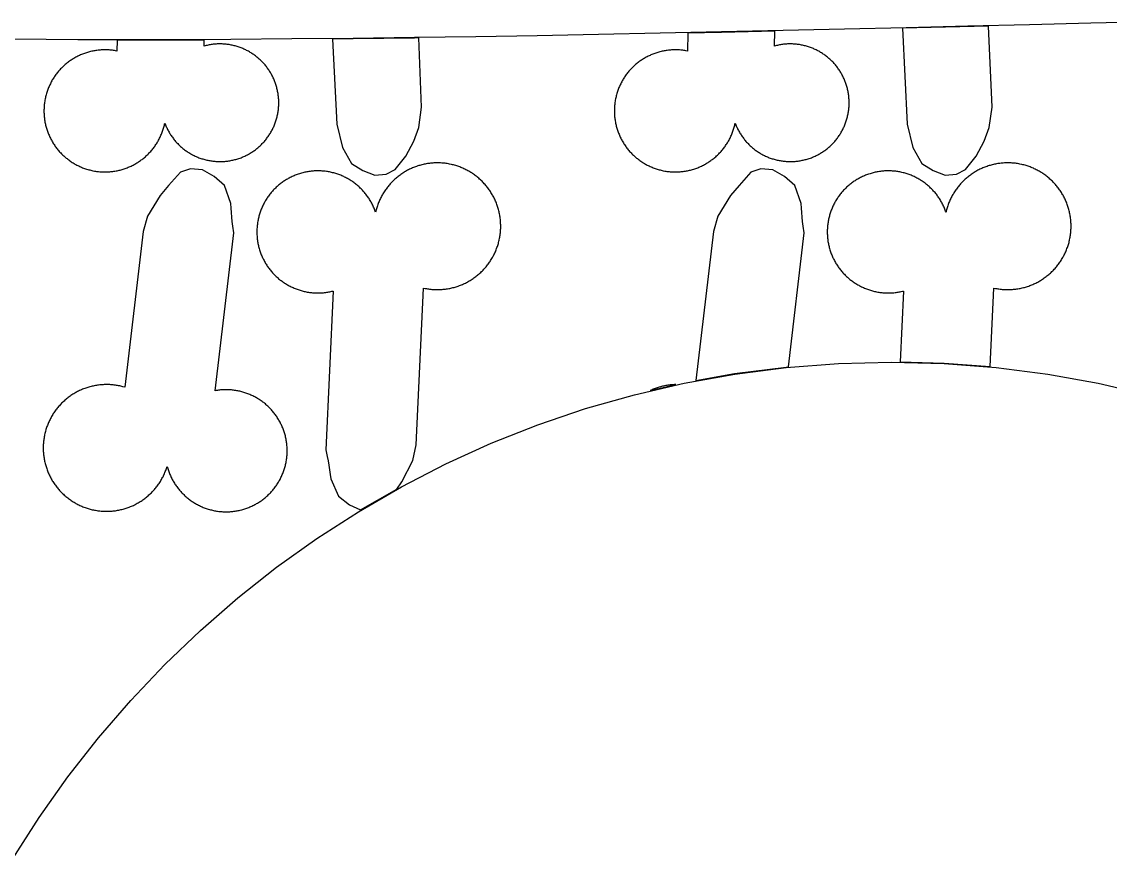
# Model space of a CAD drawing. Extents: x -246 to 246, y -104 to 199.
# Drawn here: x 138.72 to 161.62, y 101.67 to 119.29 of the extents above; entities that cross this region are included whole.
import ezdxf

# ---------------------------------------------------------------- set-up
doc = ezdxf.new("R2010")
doc.units = 0
doc.layers.add('Add_Red', color=1, linetype='Continuous')
doc.layers.add('Outline_Red', color=1, linetype='Continuous')

msp = doc.modelspace()

# ---------------------------------------------------------------- linework, layer by layer
at = {"layer": 'Add_Red'}
for points in [[(152.506, 116.128), (152.528, 116.129), (152.551, 116.13), (152.573, 116.132), (152.595, 116.134), (152.618, 116.136), (152.64, 116.139), (152.662, 116.142), (152.684, 116.145), (152.706, 116.149), (152.728, 116.153), (152.75, 116.158), (152.772, 116.163), (152.794, 116.168), (152.816, 116.174), (152.837, 116.18), (152.859, 116.187), (152.88, 116.194), (152.901, 116.201), (152.922, 116.208), (152.943, 116.216), (152.964, 116.225), (152.985, 116.234), (153.005, 116.243), (153.025, 116.252), (153.046, 116.262), (153.066, 116.272), (153.085, 116.283), (153.105, 116.293), (153.124, 116.305), (153.144, 116.316), (153.163, 116.328), (153.181, 116.34), (153.2, 116.353), (153.218, 116.365), (153.237, 116.379), (153.254, 116.392), (153.272, 116.406), (153.29, 116.42), (153.307, 116.434), (153.324, 116.449), (153.34, 116.464), (153.357, 116.479), (153.373, 116.495), (153.389, 116.511), (153.404, 116.527), (153.42, 116.543), (153.435, 116.56), (153.449, 116.577), (153.464, 116.594), (153.478, 116.611), (153.492, 116.629), (153.505, 116.647), (153.519, 116.665), (153.531, 116.683), (153.544, 116.702), (153.556, 116.72), (153.568, 116.739), (153.58, 116.759), (153.591, 116.778), (153.602, 116.798), (153.612, 116.817), (153.623, 116.837), (153.632, 116.858), (153.642, 116.878), (153.651, 116.898), (153.66, 116.919), (153.668, 116.94), (153.676, 116.961), (153.684, 116.982), (153.691, 117.003), (153.698, 117.024), (153.705, 117.046), (153.711, 117.067), (153.717, 117.089), (153.722, 117.11), (153.728, 117.132), (153.732, 117.154), (153.746, 117.119), (153.754, 117.1), (153.763, 117.08), (153.772, 117.06), (153.781, 117.041), (153.79, 117.021), (153.8, 117.002), (153.811, 116.983), (153.821, 116.964), (153.832, 116.946), (153.844, 116.927), (153.855, 116.909), (153.867, 116.891), (153.879, 116.873), (153.892, 116.856), (153.905, 116.838), (153.918, 116.821), (153.931, 116.804), (153.945, 116.788), (153.959, 116.771), (153.973, 116.755), (153.988, 116.739), (154.003, 116.724), (154.018, 116.708), (154.033, 116.693), (154.049, 116.678), (154.065, 116.664), (154.081, 116.649), (154.097, 116.635), (154.114, 116.621), (154.131, 116.608), (154.148, 116.595), (154.166, 116.582), (154.183, 116.57), (154.201, 116.557), (154.219, 116.545), (154.237, 116.534), (154.256, 116.523), (154.274, 116.512), (154.293, 116.501), (154.312, 116.491), (154.331, 116.481), (154.35, 116.471), (154.37, 116.462), (154.39, 116.453), (154.409, 116.444), (154.429, 116.436), (154.449, 116.428), (154.47, 116.42), (154.49, 116.413), (154.51, 116.406), (154.531, 116.4), (154.552, 116.394), (154.572, 116.388), (154.593, 116.383), (154.614, 116.378), (154.635, 116.373), (154.657, 116.369), (154.678, 116.365), (154.699, 116.361), (154.72, 116.358), (154.742, 116.355), (154.763, 116.353), (154.785, 116.351), (154.806, 116.349), (154.828, 116.348), (154.849, 116.347), (154.871, 116.346), (154.893, 116.346), (154.93, 116.346), (154.952, 116.347), (154.973, 116.348), (154.995, 116.35), (155.016, 116.352), (155.038, 116.354), (155.059, 116.357), (155.081, 116.36), (155.102, 116.364), (155.123, 116.367), (155.144, 116.372), (155.165, 116.376), (155.186, 116.381), (155.207, 116.387), (155.228, 116.392), (155.249, 116.398), (155.269, 116.405), (155.29, 116.411), (155.316, 116.42), (155.336, 116.428), (155.356, 116.436), (155.376, 116.444), (155.396, 116.453), (155.415, 116.462), (155.435, 116.471), (155.454, 116.481), (155.473, 116.491), (155.492, 116.501), (155.511, 116.512), (155.53, 116.523), (155.548, 116.534), (155.566, 116.545), (155.584, 116.557), (155.602, 116.57), (155.62, 116.582), (155.637, 116.595), (155.654, 116.608), (155.671, 116.621), (155.688, 116.635), (155.704, 116.649), (155.72, 116.664), (155.736, 116.678), (155.752, 116.693), (155.767, 116.708), (155.783, 116.724), (155.797, 116.739), (155.812, 116.755), (155.826, 116.771), (155.84, 116.788), (155.854, 116.804), (155.867, 116.821), (155.881, 116.838), (155.893, 116.856), (155.906, 116.873), (155.918, 116.891), (155.93, 116.909), (155.942, 116.927), (155.953, 116.946), (155.964, 116.964), (155.975, 116.983), (155.985, 117.002), (155.995, 117.021), (156.005, 117.041), (156.014, 117.06), (156.023, 117.08), (156.031, 117.1), (156.04, 117.119), (156.048, 117.14), (156.055, 117.16), (156.062, 117.18), (156.069, 117.201), (156.076, 117.221), (156.082, 117.242), (156.088, 117.263), (156.093, 117.284), (156.098, 117.305), (156.103, 117.326), (156.107, 117.347), (156.111, 117.368), (156.114, 117.389), (156.118, 117.411), (156.12, 117.432), (156.123, 117.454), (156.125, 117.475), (156.127, 117.497), (156.128, 117.518), (156.129, 117.54), (156.13, 117.561), (156.13, 117.583), (156.129, 117.609), (156.129, 117.63), (156.128, 117.652), (156.126, 117.673), (156.125, 117.695), (156.122, 117.716), (156.12, 117.738), (156.117, 117.759), (156.114, 117.781), (156.11, 117.802), (156.106, 117.823), (156.102, 117.844), (156.097, 117.865), (156.092, 117.886), (156.086, 117.907), (156.081, 117.928), (156.074, 117.949), (156.062, 117.986), (156.055, 118.006), (156.048, 118.026), (156.04, 118.046), (156.031, 118.066), (156.023, 118.086), (156.014, 118.106), (156.005, 118.125), (155.995, 118.144), (155.985, 118.164), (155.975, 118.183), (155.964, 118.201), (155.953, 118.22), (155.942, 118.238), (155.93, 118.257), (155.918, 118.275), (155.906, 118.292), (155.893, 118.31), (155.881, 118.327), (155.867, 118.344), (155.854, 118.361), (155.84, 118.378), (155.826, 118.394), (155.812, 118.411), (155.797, 118.427), (155.783, 118.442), (155.767, 118.458), (155.752, 118.473), (155.736, 118.488), (155.72, 118.502), (155.704, 118.516), (155.688, 118.53), (155.671, 118.544), (155.654, 118.558), (155.637, 118.571), (155.62, 118.584), (155.602, 118.596), (155.584, 118.608), (155.566, 118.62), (155.548, 118.632), (155.53, 118.643), (155.511, 118.654), (155.492, 118.665), (155.473, 118.675), (155.454, 118.685), (155.435, 118.695), (155.415, 118.704), (155.396, 118.713), (155.376, 118.722), (155.356, 118.73), (155.336, 118.738), (155.316, 118.745), (155.295, 118.752), (155.275, 118.759), (155.254, 118.766), (155.234, 118.772), (155.213, 118.778), (155.192, 118.783), (155.171, 118.788), (155.15, 118.793), (155.129, 118.797), (155.107, 118.801), (155.086, 118.805), (155.065, 118.808), (155.043, 118.811), (155.022, 118.813), (155, 118.815), (154.979, 118.817), (154.957, 118.818), (154.936, 118.819), (154.914, 118.82), (154.893, 118.82), (154.857, 118.819), (154.835, 118.819), (154.814, 118.817), (154.792, 118.816), (154.771, 118.814), (154.749, 118.812), (154.728, 118.809), (154.706, 118.806), (154.685, 118.802), (154.664, 118.799), (154.643, 118.794), (154.622, 118.79), (154.601, 118.785), (154.58, 118.78), (154.559, 118.774), (154.566, 119.087), (153.445, 119.062), (152.735, 119.047), (152.726, 118.671), (152.697, 118.677), (152.675, 118.68), (152.653, 118.684), (152.631, 118.687), (152.608, 118.689), (152.586, 118.691), (152.564, 118.693), (152.541, 118.695), (152.519, 118.696), (152.497, 118.696), (152.474, 118.696), (152.438, 118.696), (152.416, 118.695), (152.394, 118.694), (152.371, 118.692), (152.349, 118.69), (152.327, 118.688), (152.304, 118.685), (152.282, 118.682), (152.26, 118.678), (152.238, 118.674), (152.216, 118.67), (152.194, 118.665), (152.172, 118.66), (152.15, 118.655), (152.129, 118.649), (152.107, 118.643), (152.086, 118.636), (152.065, 118.629), (152.043, 118.622), (152.022, 118.614), (152.001, 118.606), (151.981, 118.598), (151.96, 118.589), (151.94, 118.58), (151.919, 118.57), (151.899, 118.56), (151.879, 118.55), (151.859, 118.54), (151.84, 118.529), (151.82, 118.517), (151.801, 118.506), (151.782, 118.494), (151.763, 118.482), (151.745, 118.469), (151.727, 118.456), (151.708, 118.443), (151.691, 118.43), (151.673, 118.416), (151.656, 118.402), (151.638, 118.387), (151.621, 118.372), (151.605, 118.357), (151.588, 118.342), (151.572, 118.326), (151.557, 118.311), (151.541, 118.294), (151.526, 118.278), (151.511, 118.261), (151.496, 118.244), (151.482, 118.227), (151.468, 118.21), (151.454, 118.192), (151.44, 118.174), (151.427, 118.156), (151.414, 118.138), (151.402, 118.119), (151.39, 118.1), (151.378, 118.081), (151.366, 118.062), (151.355, 118.043), (151.344, 118.023), (151.334, 118.003), (151.324, 117.983), (151.314, 117.963), (151.305, 117.943), (151.295, 117.922), (151.287, 117.901), (151.278, 117.881), (151.27, 117.86), (151.263, 117.839), (151.256, 117.817), (151.249, 117.796), (151.242, 117.775), (151.236, 117.753), (151.23, 117.731), (151.225, 117.71), (151.22, 117.688), (151.215, 117.666), (151.209, 117.635), (151.206, 117.613), (151.202, 117.591), (151.199, 117.569), (151.197, 117.546), (151.195, 117.524), (151.193, 117.502), (151.192, 117.479), (151.191, 117.457), (151.19, 117.434), (151.19, 117.412), (151.19, 117.378), (151.191, 117.356), (151.192, 117.333), (151.194, 117.311), (151.196, 117.289), (151.198, 117.266), (151.201, 117.244), (151.204, 117.222), (151.207, 117.2), (151.211, 117.178), (151.216, 117.156), (151.22, 117.134), (151.225, 117.112), (151.231, 117.09), (151.237, 117.069), (151.243, 117.047), (151.249, 117.026), (151.256, 117.004), (151.264, 116.983), (151.271, 116.962), (151.279, 116.941), (151.288, 116.92), (151.296, 116.9), (151.306, 116.879), (151.315, 116.859), (151.325, 116.839), (151.335, 116.819), (151.346, 116.799), (151.356, 116.779), (151.368, 116.76), (151.379, 116.741), (151.391, 116.722), (151.403, 116.703), (151.416, 116.684), (151.429, 116.666), (151.442, 116.648), (151.455, 116.63), (151.469, 116.612), (151.483, 116.595), (151.498, 116.578), (151.512, 116.561), (151.527, 116.544), (151.543, 116.528), (151.558, 116.512), (151.574, 116.496), (151.59, 116.48), (151.607, 116.465), (151.623, 116.45), (151.64, 116.435), (151.657, 116.421), (151.675, 116.407), (151.692, 116.393), (151.71, 116.38), (151.728, 116.366), (151.747, 116.354), (151.765, 116.341), (151.784, 116.329), (151.803, 116.317), (151.822, 116.305), (151.842, 116.294), (151.861, 116.283), (151.881, 116.273), (151.901, 116.263), (151.921, 116.253), (151.942, 116.243), (151.962, 116.234), (151.983, 116.225), (152.004, 116.217), (152.025, 116.209), (152.046, 116.201), (152.067, 116.194), (152.088, 116.187), (152.11, 116.181), (152.131, 116.174), (152.153, 116.169), (152.174, 116.163), (152.196, 116.158), (152.218, 116.154), (152.251, 116.147), (152.273, 116.144), (152.295, 116.14), (152.318, 116.137), (152.34, 116.135), (152.362, 116.133), (152.385, 116.131), (152.407, 116.13), (152.429, 116.129), (152.452, 116.128), (152.474, 116.128), (152.506, 116.128)], [(158.391, 116.079), (158.58, 116.179), (158.801, 116.46), (158.968, 116.776), (159.076, 117.064), (159.135, 117.488), (159.063, 119.194), (157.251, 119.15), (157.351, 117.132), (157.471, 116.644), (157.655, 116.306), (157.894, 116.156), (158.148, 116.06), (158.391, 116.079)], [(140.507, 116.128), (140.529, 116.129), (140.552, 116.13), (140.574, 116.132), (140.596, 116.134), (140.619, 116.136), (140.641, 116.139), (140.663, 116.142), (140.685, 116.145), (140.707, 116.149), (140.729, 116.153), (140.751, 116.158), (140.773, 116.163), (140.795, 116.168), (140.817, 116.174), (140.838, 116.18), (140.86, 116.187), (140.881, 116.194), (140.902, 116.201), (140.923, 116.208), (140.944, 116.216), (140.965, 116.225), (140.986, 116.234), (141.006, 116.243), (141.026, 116.252), (141.047, 116.262), (141.067, 116.272), (141.086, 116.283), (141.106, 116.293), (141.125, 116.305), (141.145, 116.316), (141.164, 116.328), (141.182, 116.34), (141.201, 116.353), (141.219, 116.365), (141.238, 116.379), (141.256, 116.392), (141.273, 116.406), (141.291, 116.42), (141.308, 116.434), (141.325, 116.449), (141.341, 116.464), (141.358, 116.479), (141.374, 116.495), (141.39, 116.511), (141.405, 116.527), (141.421, 116.543), (141.436, 116.56), (141.451, 116.577), (141.465, 116.594), (141.479, 116.611), (141.493, 116.629), (141.506, 116.647), (141.52, 116.665), (141.533, 116.683), (141.545, 116.702), (141.557, 116.72), (141.569, 116.739), (141.581, 116.759), (141.592, 116.778), (141.603, 116.798), (141.613, 116.817), (141.624, 116.837), (141.634, 116.858), (141.643, 116.878), (141.652, 116.898), (141.661, 116.919), (141.669, 116.94), (141.677, 116.961), (141.685, 116.982), (141.692, 117.003), (141.699, 117.024), (141.706, 117.046), (141.712, 117.067), (141.718, 117.089), (141.724, 117.11), (141.729, 117.132), (141.733, 117.154), (141.747, 117.119), (141.755, 117.1), (141.764, 117.08), (141.773, 117.06), (141.782, 117.041), (141.791, 117.021), (141.801, 117.002), (141.812, 116.983), (141.822, 116.964), (141.833, 116.946), (141.845, 116.927), (141.856, 116.909), (141.868, 116.891), (141.88, 116.873), (141.893, 116.856), (141.906, 116.838), (141.919, 116.821), (141.932, 116.804), (141.946, 116.788), (141.96, 116.771), (141.974, 116.755), (141.989, 116.739), (142.004, 116.724), (142.019, 116.708), (142.034, 116.693), (142.05, 116.678), (142.066, 116.664), (142.082, 116.649), (142.099, 116.635), (142.115, 116.621), (142.132, 116.608), (142.149, 116.595), (142.167, 116.582), (142.184, 116.57), (142.202, 116.557), (142.22, 116.545), (142.238, 116.534), (142.257, 116.523), (142.275, 116.512), (142.294, 116.501), (142.313, 116.491), (142.332, 116.481), (142.351, 116.471), (142.371, 116.462), (142.391, 116.453), (142.41, 116.444), (142.43, 116.436), (142.45, 116.428), (142.471, 116.42), (142.491, 116.413), (142.511, 116.406), (142.532, 116.4), (142.553, 116.394), (142.574, 116.388), (142.594, 116.383), (142.615, 116.378), (142.637, 116.373), (142.658, 116.369), (142.679, 116.365), (142.7, 116.361), (142.722, 116.358), (142.743, 116.355), (142.764, 116.353), (142.786, 116.351), (142.807, 116.349), (142.829, 116.348), (142.851, 116.347), (142.872, 116.346), (142.894, 116.346), (142.931, 116.346), (142.953, 116.347), (142.974, 116.348), (142.996, 116.35), (143.017, 116.352), (143.039, 116.354), (143.06, 116.357), (143.082, 116.36), (143.103, 116.364), (143.124, 116.367), (143.145, 116.372), (143.166, 116.376), (143.187, 116.381), (143.208, 116.387), (143.229, 116.392), (143.25, 116.398), (143.271, 116.405), (143.291, 116.411), (143.317, 116.42), (143.337, 116.428), (143.357, 116.436), (143.377, 116.444), (143.397, 116.453), (143.417, 116.462), (143.436, 116.471), (143.455, 116.481), (143.474, 116.491), (143.493, 116.501), (143.512, 116.512), (143.531, 116.523), (143.549, 116.534), (143.567, 116.545), (143.585, 116.557), (143.603, 116.57), (143.621, 116.582), (143.638, 116.595), (143.655, 116.608), (143.672, 116.621), (143.689, 116.635), (143.705, 116.649), (143.721, 116.664), (143.737, 116.678), (143.753, 116.693), (143.768, 116.708), (143.784, 116.724), (143.798, 116.739), (143.813, 116.755), (143.827, 116.771), (143.841, 116.788), (143.855, 116.804), (143.869, 116.821), (143.882, 116.838), (143.895, 116.856), (143.907, 116.873), (143.919, 116.891), (143.931, 116.909), (143.943, 116.927), (143.954, 116.946), (143.965, 116.964), (143.976, 116.983), (143.986, 117.002), (143.996, 117.021), (144.006, 117.041), (144.015, 117.06), (144.024, 117.08), (144.032, 117.1), (144.041, 117.119), (144.049, 117.14), (144.056, 117.16), (144.063, 117.18), (144.07, 117.201), (144.077, 117.221), (144.083, 117.242), (144.089, 117.263), (144.094, 117.284), (144.099, 117.305), (144.104, 117.326), (144.108, 117.347), (144.112, 117.368), (144.116, 117.389), (144.119, 117.411), (144.122, 117.432), (144.124, 117.454), (144.126, 117.475), (144.128, 117.497), (144.129, 117.518), (144.13, 117.54), (144.131, 117.561), (144.131, 117.583), (144.131, 117.609), (144.13, 117.63), (144.129, 117.652), (144.127, 117.673), (144.126, 117.695), (144.124, 117.716), (144.121, 117.738), (144.118, 117.759), (144.115, 117.781), (144.111, 117.802), (144.107, 117.823), (144.103, 117.844), (144.098, 117.865), (144.093, 117.886), (144.088, 117.907), (144.082, 117.928), (144.075, 117.949), (144.063, 117.986), (144.056, 118.006), (144.049, 118.026), (144.041, 118.046), (144.032, 118.066), (144.024, 118.086), (144.015, 118.106), (144.006, 118.125), (143.996, 118.144), (143.986, 118.164), (143.976, 118.183), (143.965, 118.201), (143.954, 118.22), (143.943, 118.238), (143.931, 118.257), (143.919, 118.275), (143.907, 118.292), (143.895, 118.31), (143.882, 118.327), (143.869, 118.344), (143.855, 118.361), (143.841, 118.378), (143.827, 118.394), (143.813, 118.411), (143.798, 118.427), (143.784, 118.442), (143.768, 118.458), (143.753, 118.473), (143.737, 118.488), (143.721, 118.502), (143.705, 118.516), (143.689, 118.53), (143.672, 118.544), (143.655, 118.558), (143.638, 118.571), (143.621, 118.584), (143.603, 118.596), (143.585, 118.608), (143.567, 118.62), (143.549, 118.632), (143.531, 118.643), (143.512, 118.654), (143.493, 118.665), (143.474, 118.675), (143.455, 118.685), (143.436, 118.695), (143.417, 118.704), (143.397, 118.713), (143.377, 118.722), (143.357, 118.73), (143.337, 118.738), (143.317, 118.745), (143.296, 118.752), (143.276, 118.759), (143.255, 118.766), (143.235, 118.772), (143.214, 118.778), (143.193, 118.783), (143.172, 118.788), (143.151, 118.793), (143.13, 118.797), (143.109, 118.801), (143.087, 118.805), (143.066, 118.808), (143.044, 118.811), (143.023, 118.813), (143.002, 118.815), (142.98, 118.817), (142.958, 118.818), (142.937, 118.819), (142.915, 118.82), (142.894, 118.82), (142.858, 118.819), (142.836, 118.819), (142.815, 118.817), (142.793, 118.816), (142.772, 118.814), (142.75, 118.812), (142.729, 118.809), (142.707, 118.806), (142.686, 118.802), (142.665, 118.799), (142.644, 118.794), (142.623, 118.79), (142.602, 118.785), (142.581, 118.78), (142.56, 118.774), (142.563, 118.902), (141.837, 118.898), (140.732, 118.897), (140.727, 118.671), (140.698, 118.677), (140.676, 118.68), (140.654, 118.684), (140.632, 118.687), (140.609, 118.689), (140.587, 118.691), (140.565, 118.693), (140.542, 118.695), (140.52, 118.696), (140.498, 118.696), (140.475, 118.696), (140.439, 118.696), (140.417, 118.695), (140.395, 118.694), (140.372, 118.692), (140.35, 118.69), (140.328, 118.688), (140.305, 118.685), (140.283, 118.682), (140.261, 118.678), (140.239, 118.674), (140.217, 118.67), (140.195, 118.665), (140.173, 118.66), (140.151, 118.655), (140.13, 118.649), (140.108, 118.643), (140.087, 118.636), (140.066, 118.629), (140.044, 118.622), (140.023, 118.614), (140.002, 118.606), (139.982, 118.598), (139.961, 118.589), (139.941, 118.58), (139.92, 118.57), (139.9, 118.56), (139.88, 118.55), (139.86, 118.54), (139.841, 118.529), (139.821, 118.517), (139.802, 118.506), (139.783, 118.494), (139.764, 118.482), (139.746, 118.469), (139.728, 118.456), (139.709, 118.443), (139.692, 118.43), (139.674, 118.416), (139.657, 118.402), (139.639, 118.387), (139.623, 118.372), (139.606, 118.357), (139.59, 118.342), (139.573, 118.326), (139.558, 118.311), (139.542, 118.294), (139.527, 118.278), (139.512, 118.261), (139.497, 118.244), (139.483, 118.227), (139.469, 118.21), (139.455, 118.192), (139.441, 118.174), (139.428, 118.156), (139.416, 118.138), (139.403, 118.119), (139.391, 118.1), (139.379, 118.081), (139.367, 118.062), (139.356, 118.043), (139.345, 118.023), (139.335, 118.003), (139.325, 117.983), (139.315, 117.963), (139.306, 117.943), (139.297, 117.922), (139.288, 117.901), (139.279, 117.881), (139.271, 117.86), (139.264, 117.839), (139.257, 117.817), (139.25, 117.796), (139.243, 117.775), (139.237, 117.753), (139.231, 117.731), (139.226, 117.71), (139.221, 117.688), (139.216, 117.666), (139.21, 117.635), (139.207, 117.613), (139.203, 117.591), (139.2, 117.569), (139.198, 117.546), (139.196, 117.524), (139.194, 117.502), (139.193, 117.479), (139.192, 117.457), (139.191, 117.434), (139.191, 117.412), (139.191, 117.378), (139.192, 117.356), (139.193, 117.333), (139.195, 117.311), (139.197, 117.289), (139.199, 117.266), (139.202, 117.244), (139.205, 117.222), (139.209, 117.2), (139.212, 117.178), (139.217, 117.156), (139.221, 117.134), (139.226, 117.112), (139.232, 117.09), (139.238, 117.069), (139.244, 117.047), (139.25, 117.026), (139.257, 117.004), (139.265, 116.983), (139.272, 116.962), (139.28, 116.941), (139.289, 116.92), (139.297, 116.9), (139.307, 116.879), (139.316, 116.859), (139.326, 116.839), (139.336, 116.819), (139.347, 116.799), (139.357, 116.779), (139.369, 116.76), (139.38, 116.741), (139.392, 116.722), (139.404, 116.703), (139.417, 116.684), (139.43, 116.666), (139.443, 116.648), (139.456, 116.63), (139.47, 116.612), (139.484, 116.595), (139.499, 116.578), (139.513, 116.561), (139.528, 116.544), (139.544, 116.528), (139.559, 116.512), (139.575, 116.496), (139.591, 116.48), (139.608, 116.465), (139.624, 116.45), (139.641, 116.435), (139.658, 116.421), (139.676, 116.407), (139.693, 116.393), (139.711, 116.38), (139.73, 116.366), (139.748, 116.354), (139.766, 116.341), (139.785, 116.329), (139.804, 116.317), (139.824, 116.305), (139.843, 116.294), (139.863, 116.283), (139.882, 116.273), (139.902, 116.263), (139.922, 116.253), (139.943, 116.243), (139.963, 116.234), (139.984, 116.225), (140.005, 116.217), (140.026, 116.209), (140.047, 116.201), (140.068, 116.194), (140.089, 116.187), (140.111, 116.181), (140.132, 116.174), (140.154, 116.169), (140.176, 116.163), (140.197, 116.158), (140.219, 116.154), (140.252, 116.147), (140.274, 116.144), (140.296, 116.14), (140.319, 116.137), (140.341, 116.135), (140.363, 116.133), (140.386, 116.131), (140.408, 116.13), (140.43, 116.129), (140.453, 116.128), (140.475, 116.128), (140.507, 116.128)], [(146.392, 116.079), (146.581, 116.179), (146.802, 116.46), (146.969, 116.776), (147.077, 117.064), (147.136, 117.488), (147.075, 118.945), (146.985, 118.943), (145.696, 118.927), (145.263, 118.923), (145.352, 117.132), (145.472, 116.644), (145.657, 116.306), (145.896, 116.156), (146.149, 116.06), (146.392, 116.079)], [(143.053, 108.98), (143.076, 108.981), (143.098, 108.982), (143.12, 108.983), (143.143, 108.985), (143.165, 108.988), (143.187, 108.99), (143.21, 108.993), (143.232, 108.997), (143.254, 109.001), (143.276, 109.005), (143.298, 109.009), (143.319, 109.014), (143.356, 109.023), (143.377, 109.029), (143.399, 109.036), (143.42, 109.043), (143.441, 109.05), (143.462, 109.057), (143.483, 109.065), (143.504, 109.073), (143.525, 109.082), (143.545, 109.091), (143.566, 109.1), (143.586, 109.11), (143.606, 109.12), (143.626, 109.13), (143.646, 109.141), (143.665, 109.152), (143.684, 109.163), (143.704, 109.175), (143.722, 109.187), (143.741, 109.199), (143.76, 109.212), (143.778, 109.225), (143.796, 109.238), (143.814, 109.252), (143.831, 109.266), (143.848, 109.28), (143.866, 109.295), (143.882, 109.309), (143.899, 109.325), (143.915, 109.34), (143.931, 109.356), (143.947, 109.372), (143.962, 109.388), (143.977, 109.404), (143.992, 109.421), (144.007, 109.438), (144.021, 109.456), (144.035, 109.473), (144.049, 109.491), (144.062, 109.509), (144.075, 109.527), (144.088, 109.546), (144.1, 109.564), (144.112, 109.583), (144.124, 109.602), (144.135, 109.622), (144.146, 109.641), (144.157, 109.661), (144.167, 109.681), (144.177, 109.701), (144.187, 109.721), (144.196, 109.741), (144.205, 109.762), (144.214, 109.782), (144.222, 109.803), (144.23, 109.824), (144.237, 109.845), (144.244, 109.867), (144.251, 109.888), (144.257, 109.91), (144.263, 109.931), (144.269, 109.953), (144.274, 109.975), (144.279, 109.996), (144.283, 110.018), (144.288, 110.04), (144.291, 110.063), (144.295, 110.085), (144.297, 110.107), (144.3, 110.129), (144.302, 110.151), (144.304, 110.174), (144.305, 110.196), (144.306, 110.219), (144.307, 110.241), (144.307, 110.263), (144.306, 110.304), (144.305, 110.326), (144.304, 110.348), (144.303, 110.371), (144.3, 110.393), (144.298, 110.415), (144.295, 110.438), (144.292, 110.46), (144.288, 110.482), (144.284, 110.504), (144.28, 110.526), (144.274, 110.552), (144.269, 110.574), (144.263, 110.596), (144.257, 110.617), (144.251, 110.639), (144.244, 110.66), (144.237, 110.681), (144.23, 110.702), (144.222, 110.723), (144.214, 110.744), (144.205, 110.765), (144.196, 110.785), (144.187, 110.806), (144.177, 110.826), (144.167, 110.846), (144.157, 110.866), (144.146, 110.886), (144.135, 110.905), (144.124, 110.924), (144.112, 110.944), (144.1, 110.962), (144.088, 110.981), (144.075, 111), (144.062, 111.018), (144.049, 111.036), (144.035, 111.054), (144.021, 111.071), (144.007, 111.088), (143.992, 111.105), (143.977, 111.122), (143.962, 111.139), (143.947, 111.155), (143.931, 111.171), (143.915, 111.187), (143.899, 111.202), (143.882, 111.217), (143.866, 111.232), (143.848, 111.247), (143.831, 111.261), (143.814, 111.275), (143.796, 111.289), (143.778, 111.302), (143.76, 111.315), (143.741, 111.328), (143.722, 111.34), (143.704, 111.352), (143.684, 111.364), (143.665, 111.375), (143.646, 111.386), (143.626, 111.397), (143.606, 111.407), (143.586, 111.417), (143.566, 111.427), (143.545, 111.436), (143.525, 111.445), (143.504, 111.454), (143.483, 111.462), (143.462, 111.47), (143.441, 111.477), (143.42, 111.484), (143.399, 111.491), (143.377, 111.497), (143.356, 111.503), (143.334, 111.509), (143.312, 111.514), (143.29, 111.519), (143.268, 111.523), (143.246, 111.527), (143.224, 111.531), (143.202, 111.534), (143.18, 111.537), (143.158, 111.54), (143.135, 111.542), (143.113, 111.544), (143.091, 111.545), (143.068, 111.546), (143.046, 111.547), (143.023, 111.547), (142.995, 111.547), (142.973, 111.546), (142.95, 111.545), (142.928, 111.543), (142.906, 111.542), (142.883, 111.539), (142.861, 111.537), (142.839, 111.534), (142.817, 111.53), (142.795, 111.526), (143.184, 114.845), (143.163, 114.987), (143.152, 115.082), (143.142, 115.177), (143.134, 115.273), (143.127, 115.368), (143.122, 115.464), (142.989, 115.841), (142.769, 116.033), (142.526, 116.173), (142.274, 116.194), (142.064, 116.123), (141.814, 115.844), (141.633, 115.632), (141.371, 115.198), (141.28, 114.875), (140.891, 111.599), (140.853, 111.61), (140.831, 111.616), (140.808, 111.621), (140.785, 111.626), (140.762, 111.631), (140.74, 111.635), (140.717, 111.639), (140.694, 111.643), (140.671, 111.646), (140.647, 111.648), (140.624, 111.65), (140.601, 111.652), (140.578, 111.654), (140.555, 111.655), (140.531, 111.655), (140.508, 111.656), (140.48, 111.655), (140.457, 111.655), (140.434, 111.653), (140.41, 111.652), (140.387, 111.65), (140.364, 111.648), (140.341, 111.645), (140.318, 111.642), (140.295, 111.638), (140.272, 111.634), (140.249, 111.63), (140.226, 111.625), (140.204, 111.62), (140.181, 111.615), (140.159, 111.609), (140.136, 111.603), (140.114, 111.596), (140.092, 111.589), (140.07, 111.581), (140.048, 111.574), (140.026, 111.565), (140.005, 111.557), (139.983, 111.548), (139.962, 111.538), (139.941, 111.529), (139.92, 111.519), (139.899, 111.508), (139.878, 111.497), (139.858, 111.486), (139.838, 111.475), (139.818, 111.463), (139.798, 111.451), (139.778, 111.438), (139.759, 111.425), (139.74, 111.412), (139.721, 111.398), (139.702, 111.384), (139.684, 111.37), (139.666, 111.356), (139.648, 111.341), (139.63, 111.326), (139.613, 111.31), (139.596, 111.294), (139.579, 111.278), (139.562, 111.262), (139.546, 111.245), (139.53, 111.228), (139.515, 111.211), (139.499, 111.194), (139.484, 111.176), (139.469, 111.158), (139.455, 111.14), (139.441, 111.121), (139.427, 111.102), (139.414, 111.083), (139.401, 111.064), (139.388, 111.045), (139.375, 111.025), (139.363, 111.005), (139.352, 110.985), (139.34, 110.965), (139.329, 110.944), (139.319, 110.924), (139.308, 110.903), (139.298, 110.882), (139.289, 110.861), (139.28, 110.839), (139.271, 110.818), (139.262, 110.796), (139.254, 110.774), (139.247, 110.752), (139.239, 110.73), (139.232, 110.708), (139.221, 110.668), (139.215, 110.645), (139.21, 110.623), (139.205, 110.6), (139.2, 110.577), (139.196, 110.554), (139.192, 110.531), (139.188, 110.508), (139.185, 110.485), (139.183, 110.462), (139.181, 110.439), (139.179, 110.416), (139.177, 110.393), (139.176, 110.369), (139.176, 110.346), (139.175, 110.323), (139.176, 110.297), (139.176, 110.274), (139.177, 110.251), (139.179, 110.227), (139.181, 110.204), (139.183, 110.181), (139.186, 110.158), (139.189, 110.135), (139.192, 110.112), (139.196, 110.089), (139.2, 110.066), (139.205, 110.043), (139.21, 110.021), (139.216, 109.998), (139.222, 109.975), (139.228, 109.953), (139.234, 109.931), (139.241, 109.909), (139.249, 109.887), (139.257, 109.865), (139.265, 109.843), (139.273, 109.821), (139.282, 109.8), (139.292, 109.778), (139.301, 109.757), (139.311, 109.736), (139.322, 109.716), (139.333, 109.695), (139.344, 109.675), (139.355, 109.654), (139.367, 109.634), (139.379, 109.615), (139.392, 109.595), (139.405, 109.576), (139.418, 109.556), (139.432, 109.537), (139.445, 109.519), (139.46, 109.5), (139.474, 109.482), (139.489, 109.464), (139.504, 109.447), (139.52, 109.429), (139.535, 109.412), (139.551, 109.395), (139.568, 109.379), (139.584, 109.362), (139.601, 109.347), (139.618, 109.331), (139.636, 109.315), (139.654, 109.3), (139.671, 109.286), (139.69, 109.271), (139.708, 109.257), (139.727, 109.243), (139.746, 109.23), (139.765, 109.217), (139.784, 109.204), (139.804, 109.191), (139.824, 109.179), (139.844, 109.168), (139.864, 109.156), (139.885, 109.145), (139.905, 109.134), (139.926, 109.124), (139.947, 109.114), (139.968, 109.104), (139.99, 109.095), (140.011, 109.086), (140.033, 109.078), (140.055, 109.07), (140.077, 109.062), (140.099, 109.055), (140.121, 109.048), (140.163, 109.036), (140.186, 109.03), (140.208, 109.024), (140.231, 109.019), (140.254, 109.015), (140.277, 109.011), (140.3, 109.007), (140.323, 109.003), (140.346, 109), (140.369, 108.998), (140.392, 108.995), (140.415, 108.994), (140.438, 108.992), (140.462, 108.991), (140.485, 108.99), (140.508, 108.99), (140.532, 108.99), (140.555, 108.991), (140.578, 108.992), (140.602, 108.994), (140.625, 108.995), (140.648, 108.998), (140.671, 109), (140.694, 109.003), (140.717, 109.007), (140.74, 109.011), (140.763, 109.015), (140.786, 109.02), (140.808, 109.025), (140.831, 109.03), (140.854, 109.036), (140.876, 109.042), (140.898, 109.049), (140.92, 109.056), (140.942, 109.063), (140.964, 109.071), (140.986, 109.079), (141.008, 109.088), (141.029, 109.096), (141.051, 109.106), (141.072, 109.115), (141.093, 109.125), (141.114, 109.136), (141.134, 109.147), (141.155, 109.158), (141.175, 109.169), (141.195, 109.181), (141.215, 109.193), (141.234, 109.206), (141.254, 109.218), (141.273, 109.232), (141.292, 109.245), (141.311, 109.259), (141.329, 109.273), (141.347, 109.288), (141.365, 109.302), (141.383, 109.317), (141.4, 109.333), (141.417, 109.349), (141.434, 109.365), (141.451, 109.381), (141.467, 109.398), (141.483, 109.414), (141.499, 109.432), (141.514, 109.449), (141.529, 109.467), (141.544, 109.485), (141.559, 109.503), (141.573, 109.521), (141.587, 109.54), (141.6, 109.559), (141.613, 109.578), (141.626, 109.598), (141.639, 109.617), (141.651, 109.637), (141.662, 109.657), (141.674, 109.677), (141.685, 109.698), (141.696, 109.718), (141.706, 109.739), (141.716, 109.76), (141.726, 109.781), (141.735, 109.803), (141.744, 109.824), (141.752, 109.846), (141.761, 109.868), (141.768, 109.89), (141.776, 109.912), (141.783, 109.934), (141.789, 109.91), (141.796, 109.888), (141.802, 109.867), (141.81, 109.845), (141.817, 109.824), (141.825, 109.803), (141.833, 109.782), (141.842, 109.762), (141.851, 109.741), (141.86, 109.721), (141.87, 109.701), (141.88, 109.681), (141.89, 109.661), (141.901, 109.641), (141.912, 109.622), (141.923, 109.602), (141.935, 109.583), (141.947, 109.564), (141.959, 109.546), (141.972, 109.527), (141.985, 109.509), (141.998, 109.491), (142.012, 109.473), (142.026, 109.456), (142.04, 109.438), (142.055, 109.421), (142.069, 109.404), (142.085, 109.388), (142.1, 109.372), (142.116, 109.356), (142.132, 109.34), (142.148, 109.325), (142.164, 109.309), (142.181, 109.295), (142.198, 109.28), (142.215, 109.266), (142.233, 109.252), (142.251, 109.238), (142.269, 109.225), (142.287, 109.212), (142.306, 109.199), (142.324, 109.187), (142.343, 109.175), (142.362, 109.163), (142.382, 109.152), (142.401, 109.141), (142.421, 109.13), (142.441, 109.12), (142.461, 109.11), (142.481, 109.1), (142.501, 109.091), (142.522, 109.082), (142.542, 109.073), (142.563, 109.065), (142.584, 109.057), (142.605, 109.05), (142.627, 109.043), (142.648, 109.036), (142.67, 109.029), (142.691, 109.023), (142.713, 109.018), (142.735, 109.013), (142.756, 109.008), (142.778, 109.003), (142.8, 108.999), (142.823, 108.996), (142.845, 108.992), (142.867, 108.989), (142.889, 108.987), (142.911, 108.985), (142.934, 108.983), (142.956, 108.981), (142.979, 108.98), (143.001, 108.98), (143.023, 108.98), (143.053, 108.98)], [(146.611, 109.459), (146.722, 109.61), (146.953, 110.062), (147.021, 110.39), (147.175, 113.686), (147.212, 113.678), (147.235, 113.674), (147.258, 113.67), (147.281, 113.666), (147.304, 113.663), (147.327, 113.661), (147.351, 113.658), (147.374, 113.657), (147.397, 113.655), (147.42, 113.654), (147.443, 113.654), (147.467, 113.653), (147.496, 113.654), (147.52, 113.654), (147.543, 113.656), (147.566, 113.657), (147.589, 113.659), (147.612, 113.661), (147.636, 113.664), (147.659, 113.667), (147.682, 113.671), (147.705, 113.675), (147.727, 113.679), (147.75, 113.684), (147.773, 113.689), (147.795, 113.695), (147.818, 113.7), (147.84, 113.707), (147.863, 113.714), (147.885, 113.721), (147.907, 113.728), (147.929, 113.736), (147.95, 113.744), (147.972, 113.753), (147.993, 113.762), (148.015, 113.771), (148.036, 113.781), (148.057, 113.791), (148.078, 113.802), (148.098, 113.812), (148.118, 113.824), (148.139, 113.835), (148.159, 113.847), (148.178, 113.859), (148.198, 113.872), (148.217, 113.885), (148.236, 113.898), (148.255, 113.912), (148.274, 113.926), (148.292, 113.94), (148.31, 113.954), (148.328, 113.969), (148.346, 113.985), (148.363, 114), (148.38, 114.016), (148.397, 114.032), (148.414, 114.048), (148.43, 114.065), (148.446, 114.082), (148.461, 114.099), (148.477, 114.117), (148.492, 114.134), (148.506, 114.152), (148.521, 114.171), (148.535, 114.189), (148.549, 114.208), (148.562, 114.227), (148.575, 114.246), (148.588, 114.266), (148.6, 114.285), (148.612, 114.305), (148.624, 114.325), (148.635, 114.346), (148.646, 114.366), (148.657, 114.387), (148.667, 114.408), (148.677, 114.429), (148.687, 114.45), (148.696, 114.471), (148.705, 114.493), (148.713, 114.515), (148.721, 114.536), (148.729, 114.558), (148.736, 114.58), (148.743, 114.603), (148.75, 114.625), (148.756, 114.647), (148.761, 114.67), (148.767, 114.693), (148.775, 114.732), (148.779, 114.755), (148.783, 114.778), (148.786, 114.801), (148.789, 114.824), (148.792, 114.847), (148.794, 114.87), (148.796, 114.893), (148.798, 114.916), (148.799, 114.94), (148.799, 114.963), (148.799, 114.986), (148.799, 115.014), (148.798, 115.037), (148.797, 115.06), (148.796, 115.083), (148.794, 115.107), (148.792, 115.13), (148.789, 115.153), (148.786, 115.176), (148.782, 115.199), (148.778, 115.222), (148.774, 115.245), (148.769, 115.267), (148.764, 115.29), (148.759, 115.313), (148.753, 115.335), (148.747, 115.358), (148.74, 115.38), (148.733, 115.402), (148.725, 115.424), (148.717, 115.446), (148.709, 115.468), (148.701, 115.489), (148.692, 115.511), (148.682, 115.532), (148.673, 115.553), (148.663, 115.574), (148.652, 115.595), (148.641, 115.616), (148.63, 115.636), (148.619, 115.656), (148.607, 115.676), (148.595, 115.696), (148.582, 115.716), (148.569, 115.735), (148.556, 115.754), (148.542, 115.773), (148.528, 115.792), (148.514, 115.81), (148.5, 115.828), (148.485, 115.846), (148.47, 115.864), (148.454, 115.881), (148.438, 115.898), (148.422, 115.915), (148.406, 115.931), (148.389, 115.948), (148.372, 115.964), (148.355, 115.979), (148.338, 115.995), (148.32, 116.01), (148.302, 116.024), (148.284, 116.039), (148.265, 116.053), (148.246, 116.067), (148.227, 116.08), (148.208, 116.093), (148.189, 116.106), (148.169, 116.118), (148.149, 116.131), (148.129, 116.142), (148.109, 116.154), (148.088, 116.165), (148.068, 116.175), (148.047, 116.186), (148.026, 116.196), (148.005, 116.205), (147.983, 116.214), (147.962, 116.223), (147.94, 116.232), (147.918, 116.24), (147.896, 116.247), (147.874, 116.255), (147.852, 116.262), (147.83, 116.268), (147.807, 116.274), (147.785, 116.28), (147.762, 116.285), (147.721, 116.294), (147.698, 116.298), (147.675, 116.302), (147.652, 116.306), (147.629, 116.309), (147.606, 116.311), (147.583, 116.314), (147.56, 116.315), (147.536, 116.317), (147.513, 116.318), (147.49, 116.318), (147.467, 116.319), (147.441, 116.318), (147.418, 116.318), (147.395, 116.317), (147.371, 116.315), (147.348, 116.313), (147.325, 116.311), (147.302, 116.308), (147.279, 116.305), (147.256, 116.302), (147.233, 116.298), (147.21, 116.294), (147.187, 116.289), (147.165, 116.284), (147.142, 116.278), (147.12, 116.273), (147.097, 116.266), (147.075, 116.26), (147.053, 116.253), (147.031, 116.245), (147.009, 116.237), (146.987, 116.229), (146.965, 116.221), (146.944, 116.212), (146.923, 116.202), (146.901, 116.193), (146.88, 116.183), (146.86, 116.172), (146.839, 116.162), (146.819, 116.15), (146.798, 116.139), (146.778, 116.127), (146.759, 116.115), (146.739, 116.102), (146.72, 116.09), (146.7, 116.076), (146.682, 116.063), (146.663, 116.049), (146.644, 116.035), (146.626, 116.02), (146.608, 116.005), (146.591, 115.99), (146.573, 115.975), (146.556, 115.959), (146.539, 115.943), (146.523, 115.927), (146.506, 115.91), (146.49, 115.893), (146.475, 115.876), (146.459, 115.859), (146.444, 115.841), (146.43, 115.823), (146.415, 115.805), (146.401, 115.786), (146.387, 115.767), (146.374, 115.748), (146.361, 115.729), (146.348, 115.71), (146.335, 115.69), (146.323, 115.67), (146.311, 115.65), (146.3, 115.63), (146.289, 115.61), (146.278, 115.589), (146.268, 115.568), (146.258, 115.547), (146.248, 115.526), (146.239, 115.505), (146.23, 115.483), (146.222, 115.461), (146.214, 115.44), (146.206, 115.418), (146.199, 115.396), (146.192, 115.373), (146.185, 115.351), (146.179, 115.329), (146.173, 115.306), (146.168, 115.284), (146.16, 115.306), (146.152, 115.327), (146.144, 115.347), (146.135, 115.368), (146.126, 115.389), (146.117, 115.409), (146.107, 115.429), (146.097, 115.449), (146.087, 115.469), (146.076, 115.489), (146.065, 115.508), (146.054, 115.528), (146.042, 115.547), (146.03, 115.566), (146.018, 115.584), (146.005, 115.603), (145.992, 115.621), (145.979, 115.639), (145.965, 115.657), (145.951, 115.674), (145.937, 115.692), (145.922, 115.709), (145.908, 115.725), (145.892, 115.742), (145.877, 115.758), (145.861, 115.774), (145.845, 115.79), (145.829, 115.805), (145.813, 115.82), (145.796, 115.835), (145.779, 115.85), (145.761, 115.864), (145.744, 115.878), (145.726, 115.892), (145.708, 115.905), (145.69, 115.918), (145.671, 115.931), (145.653, 115.943), (145.634, 115.955), (145.615, 115.967), (145.595, 115.978), (145.576, 115.989), (145.556, 116), (145.536, 116.01), (145.516, 116.02), (145.496, 116.03), (145.476, 116.039), (145.455, 116.048), (145.434, 116.057), (145.414, 116.065), (145.393, 116.073), (145.372, 116.08), (145.35, 116.087), (145.329, 116.094), (145.307, 116.1), (145.286, 116.106), (145.264, 116.112), (145.242, 116.117), (145.221, 116.122), (145.199, 116.127), (145.177, 116.131), (145.154, 116.134), (145.132, 116.138), (145.11, 116.141), (145.088, 116.143), (145.065, 116.145), (145.043, 116.147), (145.021, 116.148), (144.998, 116.149), (144.976, 116.15), (144.954, 116.15), (144.922, 116.15), (144.899, 116.149), (144.877, 116.148), (144.855, 116.146), (144.832, 116.144), (144.81, 116.142), (144.788, 116.139), (144.766, 116.136), (144.744, 116.133), (144.722, 116.129), (144.7, 116.125), (144.678, 116.12), (144.656, 116.115), (144.634, 116.11), (144.612, 116.104), (144.591, 116.098), (144.569, 116.091), (144.536, 116.08), (144.515, 116.073), (144.494, 116.065), (144.473, 116.057), (144.452, 116.048), (144.432, 116.039), (144.411, 116.03), (144.391, 116.02), (144.371, 116.01), (144.351, 116), (144.331, 115.989), (144.312, 115.978), (144.292, 115.967), (144.273, 115.955), (144.254, 115.943), (144.236, 115.931), (144.217, 115.918), (144.199, 115.905), (144.181, 115.892), (144.163, 115.878), (144.146, 115.864), (144.128, 115.85), (144.111, 115.835), (144.095, 115.82), (144.078, 115.805), (144.062, 115.79), (144.046, 115.774), (144.03, 115.758), (144.015, 115.742), (144, 115.725), (143.985, 115.709), (143.97, 115.692), (143.956, 115.674), (143.942, 115.657), (143.928, 115.639), (143.915, 115.621), (143.902, 115.603), (143.889, 115.584), (143.877, 115.566), (143.865, 115.547), (143.853, 115.528), (143.842, 115.508), (143.831, 115.489), (143.82, 115.469), (143.81, 115.449), (143.8, 115.429), (143.79, 115.409), (143.781, 115.389), (143.772, 115.368), (143.763, 115.347), (143.755, 115.327), (143.747, 115.306), (143.74, 115.284), (143.733, 115.263), (143.726, 115.242), (143.72, 115.22), (143.714, 115.199), (143.708, 115.177), (143.703, 115.155), (143.698, 115.133), (143.694, 115.111), (143.689, 115.089), (143.686, 115.067), (143.682, 115.045), (143.68, 115.023), (143.677, 115.001), (143.675, 114.978), (143.673, 114.956), (143.672, 114.934), (143.671, 114.911), (143.67, 114.889), (143.67, 114.867), (143.671, 114.824), (143.672, 114.802), (143.673, 114.78), (143.675, 114.757), (143.677, 114.735), (143.679, 114.713), (143.682, 114.691), (143.685, 114.668), (143.689, 114.646), (143.693, 114.624), (143.697, 114.602), (143.702, 114.58), (143.707, 114.559), (143.713, 114.537), (143.719, 114.515), (143.726, 114.491), (143.733, 114.47), (143.74, 114.449), (143.747, 114.428), (143.755, 114.407), (143.763, 114.386), (143.772, 114.365), (143.781, 114.344), (143.79, 114.324), (143.8, 114.304), (143.81, 114.284), (143.82, 114.264), (143.831, 114.244), (143.842, 114.225), (143.853, 114.205), (143.865, 114.186), (143.877, 114.167), (143.889, 114.149), (143.902, 114.13), (143.915, 114.112), (143.928, 114.094), (143.942, 114.076), (143.956, 114.059), (143.97, 114.041), (143.985, 114.024), (144, 114.008), (144.015, 113.991), (144.03, 113.975), (144.046, 113.959), (144.062, 113.943), (144.078, 113.928), (144.095, 113.913), (144.111, 113.898), (144.128, 113.883), (144.146, 113.869), (144.163, 113.855), (144.181, 113.841), (144.199, 113.828), (144.217, 113.815), (144.236, 113.802), (144.254, 113.79), (144.273, 113.778), (144.292, 113.766), (144.312, 113.755), (144.331, 113.744), (144.351, 113.733), (144.371, 113.723), (144.391, 113.713), (144.411, 113.703), (144.432, 113.694), (144.452, 113.685), (144.473, 113.676), (144.494, 113.668), (144.515, 113.66), (144.536, 113.653), (144.557, 113.646), (144.578, 113.639), (144.6, 113.633), (144.621, 113.627), (144.643, 113.621), (144.665, 113.616), (144.687, 113.611), (144.709, 113.607), (144.731, 113.602), (144.753, 113.599), (144.775, 113.595), (144.797, 113.592), (144.819, 113.59), (144.842, 113.588), (144.864, 113.586), (144.886, 113.585), (144.909, 113.584), (144.931, 113.583), (144.954, 113.583), (144.984, 113.583), (145.006, 113.584), (145.028, 113.585), (145.051, 113.587), (145.073, 113.588), (145.095, 113.591), (145.118, 113.593), (145.14, 113.596), (145.162, 113.6), (145.184, 113.604), (145.206, 113.608), (145.228, 113.613), (145.25, 113.618), (145.272, 113.623), (145.119, 110.285), (145.15, 110.145), (145.168, 110.051), (145.185, 109.957), (145.2, 109.862), (145.213, 109.767), (145.225, 109.672), (145.384, 109.306), (145.617, 109.129), (145.848, 109.018), (146.611, 109.459)], [(153.72, 111.886), (154.802, 112.024), (154.852, 112.028), (155.183, 114.845), (155.162, 114.987), (155.151, 115.082), (155.141, 115.177), (155.133, 115.273), (155.126, 115.368), (155.121, 115.464), (154.988, 115.841), (154.768, 116.033), (154.525, 116.173), (154.273, 116.194), (154.063, 116.123), (153.813, 115.844), (153.632, 115.632), (153.37, 115.198), (153.279, 114.875), (152.907, 111.74), (153.72, 111.886)], [(159.174, 113.686), (159.211, 113.678), (159.234, 113.674), (159.257, 113.67), (159.28, 113.666), (159.303, 113.663), (159.326, 113.661), (159.35, 113.658), (159.373, 113.657), (159.396, 113.655), (159.419, 113.654), (159.442, 113.654), (159.466, 113.653), (159.495, 113.654), (159.519, 113.654), (159.542, 113.656), (159.565, 113.657), (159.588, 113.659), (159.611, 113.661), (159.635, 113.664), (159.658, 113.667), (159.681, 113.671), (159.703, 113.675), (159.726, 113.679), (159.749, 113.684), (159.772, 113.689), (159.794, 113.695), (159.817, 113.7), (159.839, 113.707), (159.862, 113.714), (159.884, 113.721), (159.906, 113.728), (159.928, 113.736), (159.949, 113.744), (159.971, 113.753), (159.992, 113.762), (160.014, 113.771), (160.035, 113.781), (160.056, 113.791), (160.076, 113.802), (160.097, 113.812), (160.117, 113.824), (160.138, 113.835), (160.158, 113.847), (160.177, 113.859), (160.197, 113.872), (160.216, 113.885), (160.235, 113.898), (160.254, 113.912), (160.273, 113.926), (160.291, 113.94), (160.309, 113.954), (160.327, 113.969), (160.345, 113.985), (160.362, 114), (160.379, 114.016), (160.396, 114.032), (160.413, 114.048), (160.429, 114.065), (160.445, 114.082), (160.46, 114.099), (160.476, 114.117), (160.491, 114.134), (160.505, 114.152), (160.52, 114.171), (160.534, 114.189), (160.548, 114.208), (160.561, 114.227), (160.574, 114.246), (160.587, 114.266), (160.599, 114.285), (160.611, 114.305), (160.623, 114.325), (160.634, 114.346), (160.645, 114.366), (160.656, 114.387), (160.666, 114.408), (160.676, 114.429), (160.686, 114.45), (160.695, 114.471), (160.704, 114.493), (160.712, 114.515), (160.72, 114.536), (160.728, 114.558), (160.735, 114.58), (160.742, 114.603), (160.748, 114.625), (160.755, 114.647), (160.76, 114.67), (160.766, 114.693), (160.774, 114.732), (160.778, 114.755), (160.782, 114.778), (160.785, 114.801), (160.788, 114.824), (160.791, 114.847), (160.793, 114.87), (160.795, 114.893), (160.796, 114.916), (160.798, 114.94), (160.798, 114.963), (160.798, 114.986), (160.798, 115.014), (160.797, 115.037), (160.796, 115.06), (160.795, 115.083), (160.793, 115.107), (160.791, 115.13), (160.788, 115.153), (160.785, 115.176), (160.781, 115.199), (160.777, 115.222), (160.773, 115.245), (160.768, 115.267), (160.763, 115.29), (160.758, 115.313), (160.752, 115.335), (160.745, 115.358), (160.739, 115.38), (160.732, 115.402), (160.724, 115.424), (160.716, 115.446), (160.708, 115.468), (160.7, 115.489), (160.691, 115.511), (160.681, 115.532), (160.672, 115.553), (160.661, 115.574), (160.651, 115.595), (160.64, 115.616), (160.629, 115.636), (160.618, 115.656), (160.606, 115.676), (160.593, 115.696), (160.581, 115.716), (160.568, 115.735), (160.555, 115.754), (160.541, 115.773), (160.527, 115.792), (160.513, 115.81), (160.499, 115.828), (160.484, 115.846), (160.469, 115.864), (160.453, 115.881), (160.437, 115.898), (160.421, 115.915), (160.405, 115.931), (160.388, 115.948), (160.371, 115.964), (160.354, 115.979), (160.337, 115.995), (160.319, 116.01), (160.301, 116.024), (160.283, 116.039), (160.264, 116.053), (160.245, 116.067), (160.226, 116.08), (160.207, 116.093), (160.188, 116.106), (160.168, 116.118), (160.148, 116.131), (160.128, 116.142), (160.108, 116.154), (160.087, 116.165), (160.067, 116.175), (160.046, 116.186), (160.025, 116.196), (160.004, 116.205), (159.982, 116.214), (159.961, 116.223), (159.939, 116.232), (159.917, 116.24), (159.895, 116.247), (159.873, 116.255), (159.851, 116.262), (159.829, 116.268), (159.806, 116.274), (159.784, 116.28), (159.761, 116.285), (159.72, 116.294), (159.697, 116.298), (159.674, 116.302), (159.651, 116.306), (159.628, 116.309), (159.605, 116.311), (159.582, 116.314), (159.559, 116.315), (159.535, 116.317), (159.512, 116.318), (159.489, 116.318), (159.466, 116.319), (159.44, 116.318), (159.417, 116.318), (159.394, 116.317), (159.37, 116.315), (159.347, 116.313), (159.324, 116.311), (159.301, 116.308), (159.278, 116.305), (159.255, 116.302), (159.232, 116.298), (159.209, 116.294), (159.186, 116.289), (159.164, 116.284), (159.141, 116.278), (159.118, 116.273), (159.096, 116.266), (159.074, 116.26), (159.052, 116.253), (159.03, 116.245), (159.008, 116.237), (158.986, 116.229), (158.964, 116.221), (158.943, 116.212), (158.921, 116.202), (158.9, 116.193), (158.879, 116.183), (158.859, 116.172), (158.838, 116.162), (158.818, 116.15), (158.797, 116.139), (158.777, 116.127), (158.757, 116.115), (158.738, 116.102), (158.719, 116.09), (158.699, 116.076), (158.68, 116.063), (158.662, 116.049), (158.643, 116.035), (158.625, 116.02), (158.607, 116.005), (158.59, 115.99), (158.572, 115.975), (158.555, 115.959), (158.538, 115.943), (158.522, 115.927), (158.505, 115.91), (158.489, 115.893), (158.474, 115.876), (158.458, 115.859), (158.443, 115.841), (158.429, 115.823), (158.414, 115.805), (158.4, 115.786), (158.386, 115.767), (158.373, 115.748), (158.36, 115.729), (158.347, 115.71), (158.334, 115.69), (158.322, 115.67), (158.31, 115.65), (158.299, 115.63), (158.288, 115.61), (158.277, 115.589), (158.267, 115.568), (158.257, 115.547), (158.247, 115.526), (158.238, 115.505), (158.229, 115.483), (158.221, 115.461), (158.213, 115.44), (158.205, 115.418), (158.198, 115.396), (158.191, 115.373), (158.184, 115.351), (158.178, 115.329), (158.172, 115.306), (158.167, 115.284), (158.159, 115.306), (158.151, 115.327), (158.143, 115.347), (158.134, 115.368), (158.125, 115.389), (158.116, 115.409), (158.106, 115.429), (158.096, 115.449), (158.086, 115.469), (158.075, 115.489), (158.064, 115.508), (158.053, 115.528), (158.041, 115.547), (158.029, 115.566), (158.017, 115.584), (158.004, 115.603), (157.991, 115.621), (157.978, 115.639), (157.964, 115.657), (157.95, 115.674), (157.936, 115.692), (157.921, 115.709), (157.907, 115.725), (157.891, 115.742), (157.876, 115.758), (157.86, 115.774), (157.844, 115.79), (157.828, 115.805), (157.812, 115.82), (157.795, 115.835), (157.778, 115.85), (157.76, 115.864), (157.743, 115.878), (157.725, 115.892), (157.707, 115.905), (157.689, 115.918), (157.67, 115.931), (157.652, 115.943), (157.633, 115.955), (157.614, 115.967), (157.594, 115.978), (157.575, 115.989), (157.555, 116), (157.535, 116.01), (157.515, 116.02), (157.495, 116.03), (157.475, 116.039), (157.454, 116.048), (157.433, 116.057), (157.413, 116.065), (157.392, 116.073), (157.37, 116.08), (157.349, 116.087), (157.328, 116.094), (157.306, 116.1), (157.285, 116.106), (157.263, 116.112), (157.241, 116.117), (157.219, 116.122), (157.198, 116.127), (157.175, 116.131), (157.153, 116.134), (157.131, 116.138), (157.109, 116.141), (157.087, 116.143), (157.064, 116.145), (157.042, 116.147), (157.02, 116.148), (156.997, 116.149), (156.975, 116.15), (156.953, 116.15), (156.921, 116.15), (156.898, 116.149), (156.876, 116.148), (156.854, 116.146), (156.831, 116.144), (156.809, 116.142), (156.787, 116.139), (156.765, 116.136), (156.743, 116.133), (156.72, 116.129), (156.698, 116.125), (156.677, 116.12), (156.655, 116.115), (156.633, 116.11), (156.611, 116.104), (156.59, 116.098), (156.568, 116.091), (156.535, 116.08), (156.514, 116.073), (156.493, 116.065), (156.472, 116.057), (156.451, 116.048), (156.43, 116.039), (156.41, 116.03), (156.39, 116.02), (156.37, 116.01), (156.35, 116), (156.33, 115.989), (156.311, 115.978), (156.291, 115.967), (156.272, 115.955), (156.253, 115.943), (156.235, 115.931), (156.216, 115.918), (156.198, 115.905), (156.18, 115.892), (156.162, 115.878), (156.145, 115.864), (156.127, 115.85), (156.11, 115.835), (156.094, 115.82), (156.077, 115.805), (156.061, 115.79), (156.045, 115.774), (156.029, 115.758), (156.014, 115.742), (155.999, 115.725), (155.984, 115.709), (155.969, 115.692), (155.955, 115.674), (155.941, 115.657), (155.927, 115.639), (155.914, 115.621), (155.901, 115.603), (155.888, 115.584), (155.876, 115.566), (155.864, 115.547), (155.852, 115.528), (155.841, 115.508), (155.83, 115.489), (155.819, 115.469), (155.809, 115.449), (155.799, 115.429), (155.789, 115.409), (155.78, 115.389), (155.771, 115.368), (155.762, 115.347), (155.754, 115.327), (155.746, 115.306), (155.739, 115.284), (155.732, 115.263), (155.725, 115.242), (155.719, 115.22), (155.713, 115.199), (155.707, 115.177), (155.702, 115.155), (155.697, 115.133), (155.692, 115.111), (155.688, 115.089), (155.685, 115.067), (155.681, 115.045), (155.678, 115.023), (155.676, 115.001), (155.674, 114.978), (155.672, 114.956), (155.671, 114.934), (155.67, 114.911), (155.669, 114.889), (155.669, 114.867), (155.67, 114.824), (155.671, 114.802), (155.672, 114.78), (155.674, 114.757), (155.676, 114.735), (155.678, 114.713), (155.681, 114.691), (155.684, 114.668), (155.688, 114.646), (155.692, 114.624), (155.696, 114.602), (155.701, 114.58), (155.706, 114.559), (155.712, 114.537), (155.718, 114.515), (155.725, 114.491), (155.732, 114.47), (155.739, 114.449), (155.746, 114.428), (155.754, 114.407), (155.762, 114.386), (155.771, 114.365), (155.78, 114.344), (155.789, 114.324), (155.799, 114.304), (155.809, 114.284), (155.819, 114.264), (155.83, 114.244), (155.841, 114.225), (155.852, 114.205), (155.864, 114.186), (155.876, 114.167), (155.888, 114.149), (155.901, 114.13), (155.914, 114.112), (155.927, 114.094), (155.941, 114.076), (155.955, 114.059), (155.969, 114.041), (155.984, 114.024), (155.999, 114.008), (156.014, 113.991), (156.029, 113.975), (156.045, 113.959), (156.061, 113.943), (156.077, 113.928), (156.094, 113.913), (156.11, 113.898), (156.127, 113.883), (156.145, 113.869), (156.162, 113.855), (156.18, 113.841), (156.198, 113.828), (156.216, 113.815), (156.235, 113.802), (156.253, 113.79), (156.272, 113.778), (156.291, 113.766), (156.311, 113.755), (156.33, 113.744), (156.35, 113.733), (156.37, 113.723), (156.39, 113.713), (156.41, 113.703), (156.43, 113.694), (156.451, 113.685), (156.472, 113.676), (156.493, 113.668), (156.514, 113.66), (156.535, 113.653), (156.556, 113.646), (156.577, 113.639), (156.599, 113.633), (156.62, 113.627), (156.642, 113.621), (156.664, 113.616), (156.686, 113.611), (156.708, 113.607), (156.73, 113.602), (156.752, 113.599), (156.774, 113.595), (156.796, 113.592), (156.818, 113.59), (156.841, 113.588), (156.863, 113.586), (156.885, 113.585), (156.908, 113.584), (156.93, 113.583), (156.953, 113.583), (156.983, 113.583), (157.005, 113.584), (157.027, 113.585), (157.05, 113.587), (157.072, 113.588), (157.094, 113.591), (157.117, 113.593), (157.139, 113.596), (157.161, 113.6), (157.183, 113.604), (157.205, 113.608), (157.227, 113.613), (157.249, 113.618), (157.27, 113.623), (157.202, 112.131), (158.126, 112.108), (159.097, 112.034), (159.174, 113.686)], [(152.484, 111.655), (152.479, 111.655), (152.456, 111.655), (152.433, 111.653), (152.409, 111.652), (152.386, 111.65), (152.363, 111.648), (152.34, 111.645), (152.317, 111.642), (152.294, 111.638), (152.271, 111.634), (152.248, 111.63), (152.225, 111.625), (152.203, 111.62), (152.18, 111.615), (152.158, 111.609), (152.135, 111.603), (152.113, 111.596), (152.091, 111.589), (152.069, 111.581), (152.047, 111.574), (152.025, 111.565), (152.003, 111.557), (151.982, 111.548), (151.961, 111.538), (151.943, 111.53), (152.484, 111.655)]]:
    msp.add_lwpolyline(points, dxfattribs=at)
at = {"layer": 'Outline_Red'}
for points in [[(162.513, 119.286), (161.217, 119.255), (159.921, 119.224), (158.625, 119.193), (157.329, 119.162), (156.034, 119.131), (154.739, 119.101), (153.445, 119.072), (152.151, 119.044), (150.858, 119.018), (149.566, 118.994), (148.275, 118.972), (146.985, 118.953), (145.696, 118.937), (144.408, 118.924), (143.122, 118.914), (141.837, 118.908), (140.554, 118.906), (139.905, 118.908), (139.24, 118.913), (138.56, 118.919)], [(138.529, 101.672), (139.091, 102.553), (139.693, 103.404), (140.336, 104.224), (141.015, 105.012), (141.731, 105.766), (142.482, 106.485), (143.266, 107.167), (144.082, 107.812), (144.929, 108.417), (145.806, 108.982), (146.711, 109.505), (147.643, 109.985), (148.6, 110.42), (149.582, 110.809), (150.586, 111.15), (151.612, 111.443), (152.658, 111.685), (153.722, 111.876), (154.804, 112.014), (155.902, 112.098), (157.014, 112.126), (158.126, 112.098), (159.224, 112.014), (160.306, 111.876), (161.37, 111.685), (162.416, 111.443)]]:
    msp.add_lwpolyline(points, dxfattribs=at)

doc.saveas('drawing.dxf')
